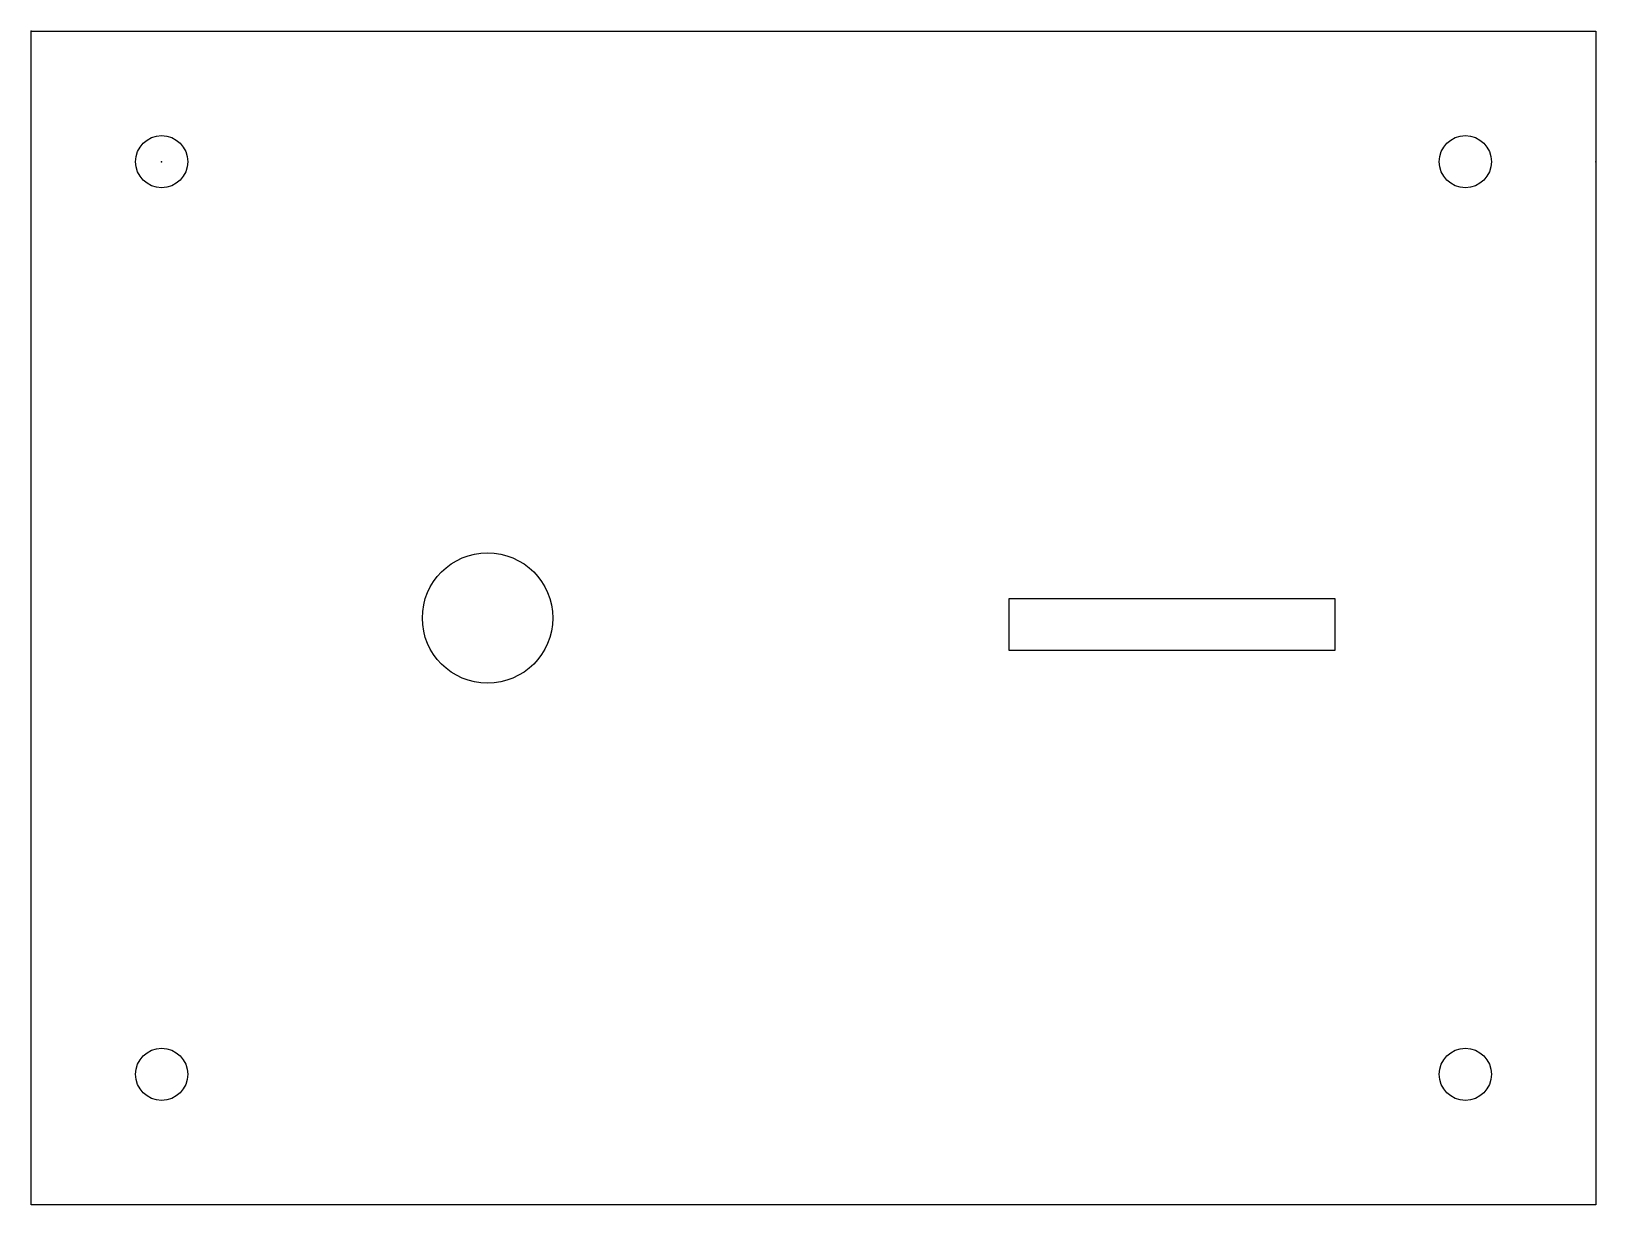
# Model space of a CAD drawing. Header units: millimetres. Extents: x 0 to 120, y -90 to 0.
import ezdxf

# ---------------------------------------------------------------- set-up
doc = ezdxf.new("R2010")
doc.units = ezdxf.units.MM
doc.header["$MEASUREMENT"] = 0
for name, color, linetype in [('pieza 2d v3_Sketch1', 7, 'Continuous'), ('pieza 2d v3_Sketch2', 7, 'Continuous'), ('pieza 2d v3_Sketch3', 7, 'Continuous')]:
    doc.layers.add(name, color=color, linetype=linetype)

msp = doc.modelspace()

# ---------------------------------------------------------------- linework, layer by layer
at = {"layer": 'pieza 2d v3_Sketch1'}
msp.add_point((0, 0), dxfattribs=at)
at = {"layer": 'pieza 2d v3_Sketch2'}
msp.add_point((0, 0), dxfattribs=at)
at = {"layer": 'pieza 2d v3_Sketch3'}
for p, q in [((0, 0), (120, 0)), ((0, -90), (0, 0)), ((120, 0), (120, -90)), ((75, -43.5), (100, -43.5)), ((75, -47.5), (75, -43.5)), ((100, -43.5), (100, -47.5)), ((100, -47.5), (75, -47.5)), ((120, -90), (0, -90))]:
    msp.add_line(p, q, dxfattribs=at)
for centre, radius in [((10, -10), 2), ((110, -10), 2), ((35, -45), 5), ((10, -80), 2), ((110, -80), 2)]:
    msp.add_circle(centre, radius, dxfattribs=at)
for p in [(0, 0), (10, -10), (120, -10)]:
    msp.add_point(p, dxfattribs=at)

doc.saveas('drawing.dxf')
